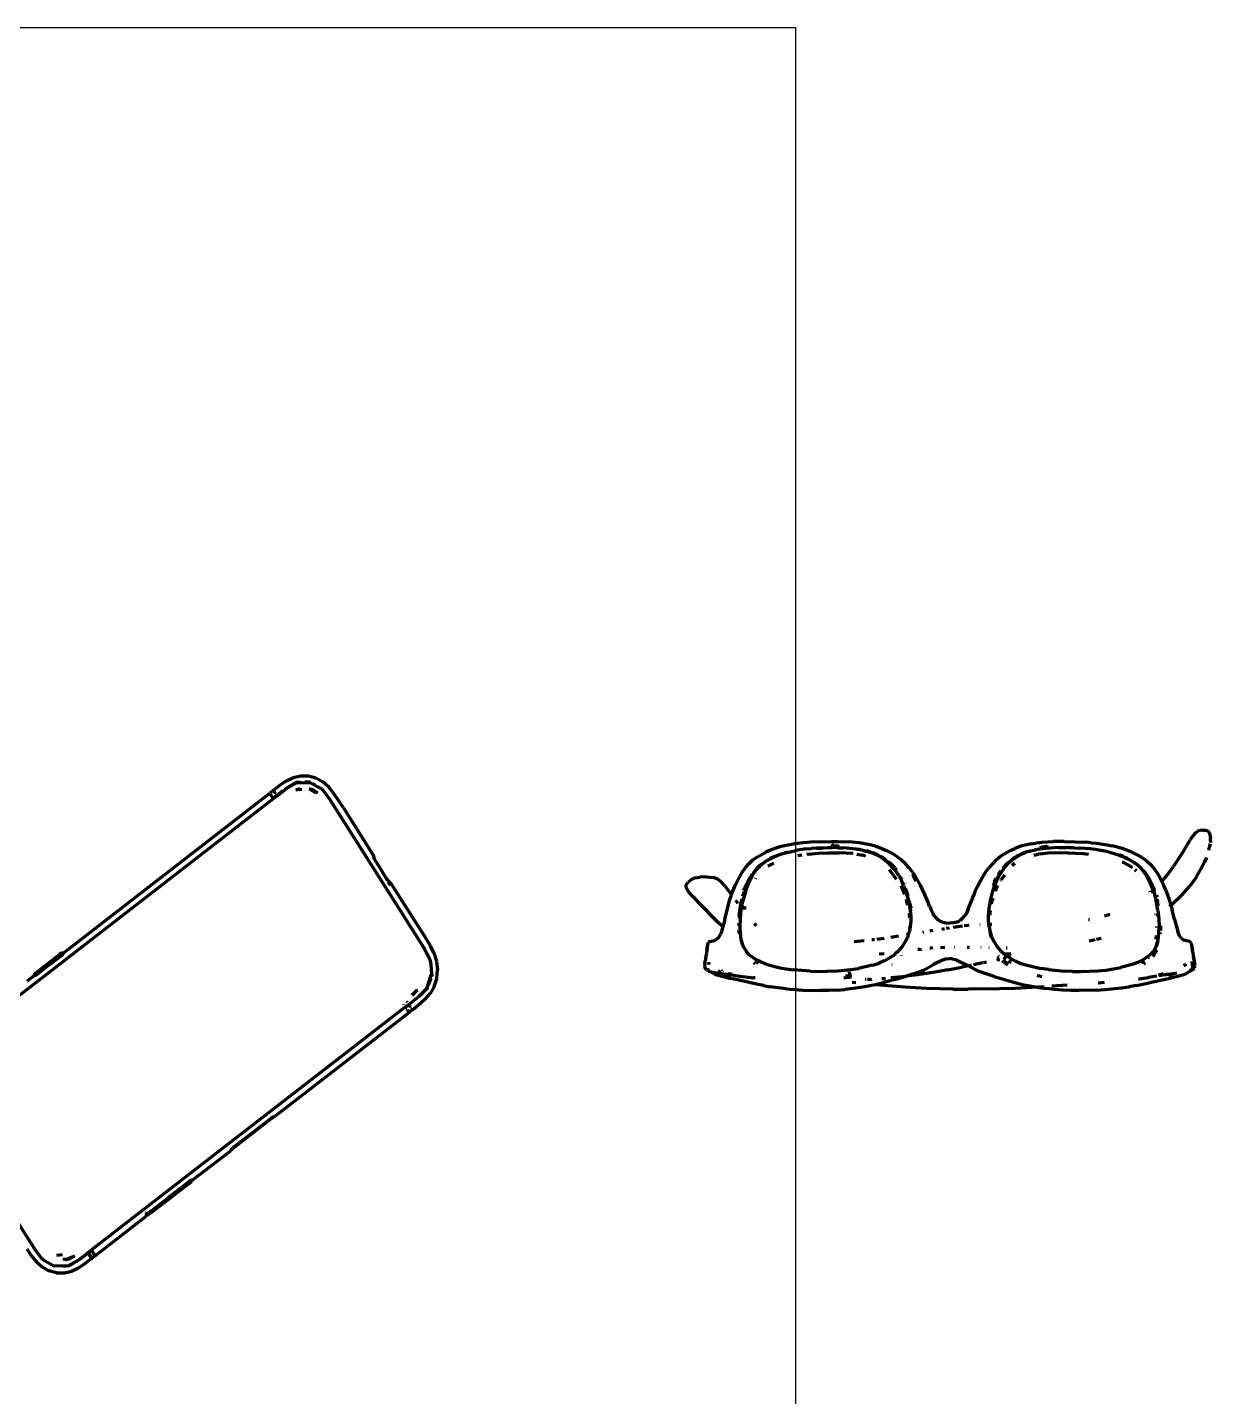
# Model space of a CAD drawing. Header units: millimetres. Extents: x 4307 to 31003, y 2809 to 20009.
# Drawn here: x 13191.9 to 13506.5, y 13356 to 13720.3 of the extents above; entities that cross this region are included whole.
import ezdxf

# ---------------------------------------------------------------- set-up
doc = ezdxf.new("R2010")
doc.units = ezdxf.units.MM
doc.layers.add('ProfileEdges', color=7, linetype='Continuous')

msp = doc.modelspace()

# ---------------------------------------------------------------- linework, layer by layer
for p, q in [((13258.11, 13515.91), (13257.72, 13516.52)), ((13401.86, 13501.53), (13403.02, 13501.65)), ((13197.48, 13471.21), (13201.18, 13474.08)), ((13201.37, 13473.71), (13201.14, 13473.4)), ((13193.75, 13468.32), (13194.72, 13469.07)), ((13193.96, 13467.98), (13193.91, 13467.98)), ((13194.04, 13468.04), (13193.96, 13467.98)), ((13194.24, 13468.12), (13194.37, 13468.17)), ((13292.83, 13458.85), (13292.45, 13459.46)), ((13293.31, 13458.09), (13293.27, 13458.15)), ((13293.77, 13459.57), (13294.05, 13459.12)), ((13235.43, 13413.31), (13235.61, 13413.44)), ((13230, 13409.1), (13234.64, 13412.69)), ((13226.3, 13406.24), (13223.79, 13404.29)), ((13223.63, 13404.43), (13223.67, 13404.48)), ((13223.68, 13404.52), (13223.86, 13404.72)), ((13199.7, 13393.75), (13200.13, 13393.8))]:
    msp.add_line(p, q)
msp.add_lwpolyline([(10872.86, 13720.27), (13396.13, 13720.27), (13396.13, 12475.61), (10872.86, 12475.61)], close=True)
at = {"layer": 'ProfileEdges', "lineweight": 211}
for p, q in [((13259.55, 13519.02), (13257.24, 13517.27)), ((13260.97, 13519.91), (13259.55, 13519.02)), ((13260.61, 13517.81), (13263.37, 13519.42)), ((13263.45, 13519.29), (13260.71, 13517.72)), ((13260.97, 13519.91), (13262.63, 13520.71)), ((13262.63, 13520.71), (13264.52, 13521.18)), ((13263.37, 13519.42), (13264.5, 13519.46)), ((13263.45, 13519.29), (13267.11, 13519.37)), ((13264.52, 13521.18), (13266.59, 13521.15)), ((13265.65, 13519.51), (13267.04, 13519.57)), ((13266.59, 13521.15), (13268.62, 13520.61)), ((13267.04, 13519.57), (13267.09, 13519.53)), ((13267.11, 13519.37), (13269.11, 13518.21)), ((13267.74, 13519.13), (13268.25, 13518.82)), ((13268.62, 13520.61), (13270.44, 13519.55)), ((13272.01, 13518.16), (13270.44, 13519.55)), ((13201.61, 13474.18), (13256.31, 13516.55)), ((13256.34, 13516.49), (13256.31, 13516.55)), ((13257.24, 13517.27), (13256.34, 13516.49)), ((13257.17, 13515.18), (13256.34, 13516.49)), ((13257.17, 13515.18), (13257.75, 13515.62)), ((13257.17, 13515.18), (13257.25, 13515.05)), ((13257.24, 13517.27), (13257.72, 13516.52)), ((13258.19, 13515.77), (13257.25, 13515.05)), ((13257.75, 13515.62), (13258.11, 13515.91)), ((13258.19, 13515.77), (13258.11, 13515.91)), ((13258.17, 13515.94), (13259.82, 13517.2)), ((13258.19, 13515.77), (13260.71, 13517.72)), ((13260.39, 13517.65), (13260.61, 13517.81)), ((13263.23, 13517.35), (13263.6, 13517.52)), ((13263.24, 13517.5), (13263.6, 13517.52)), ((13263.6, 13517.52), (13263.84, 13517.63)), ((13263.6, 13517.52), (13264.84, 13517.58)), ((13263.84, 13517.63), (13264.37, 13517.73)), ((13267.93, 13517.32), (13266.8, 13517.71)), ((13266.8, 13517.71), (13268.55, 13516.62)), ((13269.1, 13516.52), (13267.93, 13517.32)), ((13269.1, 13516.52), (13269.14, 13516.49)), ((13270.27, 13517.55), (13269.11, 13518.21)), ((13269.29, 13518.17), (13270.27, 13517.55)), ((13270.27, 13517.55), (13270.32, 13517.5)), ((13270.32, 13517.5), (13272.34, 13514.85)), ((13273.3, 13516.56), (13272.01, 13518.16)), ((13275.9, 13512.59), (13273.3, 13516.56)), ((13257.25, 13515.05), (13173.81, 13450.42)), ((13272.34, 13514.85), (13297.33, 13475.36)), ((13275.9, 13512.59), (13283.98, 13499.79)), ((13501.81, 13505.21), (13501.08, 13504.08)), ((13502.46, 13506), (13501.81, 13505.21)), ((13502.46, 13506), (13503.21, 13506.5)), ((13504.34, 13506.71), (13503.21, 13506.5)), ((13504.34, 13506.71), (13505.25, 13506.72)), ((13505.25, 13506.72), (13505.81, 13506.5)), ((13505.81, 13506.5), (13506.12, 13506.05)), ((13506.12, 13506.05), (13506.34, 13505.42)), ((13506.34, 13505.42), (13506.51, 13504.58)), ((13506.52, 13503.88), (13506.51, 13504.58)), ((13385.84, 13499.52), (13388.23, 13500.87)), ((13389.47, 13501.4), (13388.23, 13500.87)), ((13390.68, 13501.84), (13389.47, 13501.4)), ((13391.95, 13502.22), (13390.68, 13501.84)), ((13393.23, 13502.53), (13391.95, 13502.22)), ((13395.94, 13503.02), (13393.23, 13502.53)), ((13393.23, 13500.55), (13396.21, 13501.27)), ((13393.9, 13500.79), (13393.23, 13500.55)), ((13393.96, 13500.81), (13393.9, 13500.79)), ((13397.33, 13503.21), (13395.94, 13503.02)), ((13399, 13501.69), (13396.21, 13501.27)), ((13400.13, 13503.47), (13397.33, 13503.21)), ((13399, 13501.69), (13400.37, 13501.83)), ((13402.93, 13503.61), (13400.13, 13503.47)), ((13401.75, 13501.92), (13400.37, 13501.83)), ((13401.75, 13501.92), (13405.92, 13502.06)), ((13401.98, 13501.97), (13404.74, 13502.07)), ((13402.24, 13500.56), (13404.94, 13500.67)), ((13402.93, 13503.61), (13405.81, 13503.68)), ((13404.74, 13502.07), (13405.92, 13502.06)), ((13404.94, 13500.67), (13407.67, 13500.66)), ((13405.81, 13503.68), (13407.28, 13503.67)), ((13405.92, 13502.06), (13406.06, 13502.1)), ((13405.99, 13502.85), (13405.98, 13502.92)), ((13405.98, 13502.92), (13406.26, 13502.92)), ((13406.08, 13502.42), (13406, 13502.82)), ((13407.39, 13502.01), (13406.06, 13502.1)), ((13407.54, 13502.41), (13406.08, 13502.42)), ((13407.28, 13503.67), (13410.2, 13503.57)), ((13407.39, 13502.01), (13408.9, 13501.95)), ((13407.52, 13502.52), (13407.54, 13502.41)), ((13411.44, 13500.45), (13407.67, 13500.66)), ((13412.3, 13501.62), (13408.9, 13501.95)), ((13413.1, 13503.29), (13410.2, 13503.57)), ((13414.13, 13501.29), (13412.3, 13501.62)), ((13412.67, 13501.68), (13415.15, 13501.13)), ((13414.49, 13503.07), (13413.1, 13503.29)), ((13414.13, 13501.29), (13416, 13500.82)), ((13415.97, 13502.77), (13414.49, 13503.07)), ((13415.42, 13501.09), (13415.15, 13501.16)), ((13415.15, 13501.13), (13416, 13500.82)), ((13415.42, 13501.09), (13416.74, 13500.64)), ((13417.37, 13502.39), (13415.97, 13502.77)), ((13416, 13500.82), (13416.44, 13500.68)), ((13416.44, 13500.68), (13417.72, 13500.12)), ((13418.05, 13500.07), (13416.74, 13500.64)), ((13417.37, 13502.39), (13418.87, 13501.9)), ((13418.87, 13501.9), (13420.24, 13501.3)), ((13420.33, 13501.26), (13420.24, 13501.3)), ((13420.33, 13501.26), (13421.72, 13500.54)), ((13453.27, 13501.31), (13451.94, 13500.59)), ((13453.27, 13501.31), (13454.64, 13501.9)), ((13456.09, 13502.39), (13454.64, 13501.9)), ((13457.16, 13500.68), (13455.92, 13500.12)), ((13457.56, 13502.74), (13456.09, 13502.39)), ((13456.63, 13500.55), (13456.85, 13500.64)), ((13457.36, 13500.8), (13456.85, 13500.64)), ((13457.16, 13500.68), (13457.36, 13500.8)), ((13457.36, 13500.8), (13457.44, 13500.83)), ((13457.42, 13500.88), (13458.4, 13501.13)), ((13457.42, 13500.88), (13457.44, 13500.83)), ((13458.4, 13501.13), (13457.44, 13500.83)), ((13458.9, 13503.07), (13457.56, 13502.74)), ((13458.4, 13501.13), (13459.9, 13501.47)), ((13458.9, 13503.07), (13460.27, 13503.29)), ((13459.9, 13501.47), (13460.84, 13501.68)), ((13461.05, 13501.66), (13459.9, 13501.47)), ((13460.27, 13503.29), (13461.71, 13503.46)), ((13462.81, 13501.85), (13461.05, 13501.66)), ((13461.5, 13502.2), (13461.53, 13502.46)), ((13462.93, 13502.32), (13461.5, 13502.2)), ((13461.71, 13503.46), (13464.61, 13503.64)), ((13465.92, 13502.06), (13462.81, 13501.85)), ((13462.97, 13502.63), (13462.93, 13502.32)), ((13468.62, 13500.67), (13463.19, 13500.55)), ((13467.56, 13503.68), (13464.61, 13503.64)), ((13465.97, 13502.05), (13465.92, 13502.06)), ((13465.97, 13502.05), (13468.27, 13502.05)), ((13467.56, 13503.68), (13470.48, 13503.62)), ((13468.75, 13502.07), (13468.27, 13502.05)), ((13468.62, 13500.67), (13472.7, 13500.46)), ((13468.75, 13502.07), (13468.85, 13502.06)), ((13468.85, 13502.06), (13468.93, 13502.05)), ((13468.93, 13502.05), (13471.66, 13501.94)), ((13468.93, 13502.05), (13470.23, 13502.05)), ((13470.48, 13503.62), (13473.33, 13503.47)), ((13474.45, 13501.7), (13471.66, 13501.94)), ((13474.74, 13503.32), (13473.33, 13503.47)), ((13475.86, 13501.52), (13474.45, 13501.7)), ((13474.74, 13503.32), (13476.19, 13503.21)), ((13478.8, 13500.97), (13475.86, 13501.52)), ((13476.19, 13503.21), (13479.02, 13502.8)), ((13482.04, 13500.05), (13478.8, 13500.97)), ((13479.02, 13502.8), (13480.38, 13502.49)), ((13483.05, 13501.84), (13480.38, 13502.49)), ((13485.6, 13500.87), (13483.05, 13501.84)), ((13485.6, 13500.87), (13486.83, 13500.25)), ((13498.02, 13499.03), (13499.21, 13500.96)), ((13499.21, 13500.96), (13501.08, 13504.08)), ((13506.09, 13501.61), (13506.06, 13501.39)), ((13506.09, 13501.61), (13506.17, 13501.86)), ((13506.39, 13503.07), (13506.15, 13501.99)), ((13506.15, 13501.99), (13506.17, 13501.86)), ((13506.32, 13502.52), (13506.39, 13503.07)), ((13506.52, 13503.88), (13506.45, 13503.4)), ((13283.56, 13498.88), (13283.55, 13498.86)), ((13283.79, 13499.64), (13283.88, 13499.71)), ((13283.91, 13499.44), (13283.94, 13499.61)), ((13283.97, 13499.75), (13283.98, 13499.79)), ((13284.05, 13499.44), (13283.97, 13499.75)), ((13284.16, 13499), (13284.05, 13499.44)), ((13284.16, 13499), (13284.2, 13498.94)), ((13284.2, 13498.94), (13284.54, 13498.23)), ((13284.54, 13498.23), (13284.58, 13498.22)), ((13284.58, 13498.22), (13287.4, 13493.75)), ((13382.81, 13496.72), (13383.7, 13497.76)), ((13383.7, 13497.76), (13384.72, 13498.69)), ((13384.72, 13498.69), (13385.84, 13499.52)), ((13385.89, 13496.52), (13386.47, 13497.1)), ((13386.47, 13497.1), (13385.89, 13496.55)), ((13386.7, 13497.19), (13385.92, 13496.39)), ((13386.47, 13497.1), (13387.36, 13497.84)), ((13386.99, 13497.59), (13386.47, 13497.1)), ((13388.45, 13498.53), (13386.7, 13497.19)), ((13386.99, 13497.59), (13387.36, 13497.84)), ((13387.36, 13497.84), (13388.42, 13498.56)), ((13387.36, 13497.84), (13388.45, 13498.53)), ((13388.45, 13498.53), (13388.42, 13498.56)), ((13388.45, 13498.53), (13388.78, 13498.74)), ((13390.01, 13499.35), (13388.78, 13498.74)), ((13388.78, 13498.74), (13389.36, 13499.11)), ((13388.8, 13497.08), (13388.92, 13497.17)), ((13390.4, 13497.95), (13388.92, 13497.17)), ((13390.42, 13499.62), (13389.36, 13499.11)), ((13391.62, 13500.02), (13390.01, 13499.35)), ((13390.42, 13499.62), (13390.01, 13499.35)), ((13390.55, 13499.65), (13390.42, 13499.62)), ((13390.55, 13499.65), (13391.63, 13500.09)), ((13392.68, 13500.41), (13391.62, 13500.02)), ((13393.23, 13500.55), (13392.68, 13500.41)), ((13397.78, 13500.03), (13396.74, 13499.86)), ((13399.57, 13500.32), (13399.12, 13500.25)), ((13399.57, 13500.32), (13402.24, 13500.56)), ((13412.46, 13500.31), (13414.09, 13500.05)), ((13414.09, 13500.05), (13414.71, 13499.89)), ((13417.81, 13500.09), (13417.72, 13500.12)), ((13418.09, 13499.91), (13417.81, 13500.09)), ((13418.05, 13500.07), (13419.32, 13499.38)), ((13419.47, 13499.03), (13418.09, 13499.91)), ((13418.96, 13499.43), (13418.09, 13499.91)), ((13418.96, 13499.43), (13420.13, 13498.63)), ((13420.12, 13498.84), (13419.32, 13499.38)), ((13421.01, 13497.74), (13419.47, 13499.03)), ((13421.2, 13497.71), (13420.13, 13498.63)), ((13421.68, 13497.58), (13420.99, 13498.17)), ((13422.44, 13496.25), (13421.01, 13497.74)), ((13422.16, 13496.68), (13421.2, 13497.71)), ((13422.66, 13496.54), (13421.68, 13497.58)), ((13423.05, 13499.69), (13421.72, 13500.54)), ((13424.25, 13498.78), (13423.05, 13499.69)), ((13425.39, 13497.72), (13424.25, 13498.78)), ((13426.46, 13496.58), (13425.39, 13497.72)), ((13448.39, 13497.68), (13447.42, 13496.58)), ((13449.51, 13498.78), (13448.39, 13497.68)), ((13449.51, 13498.78), (13450.69, 13499.74)), ((13450.69, 13499.74), (13451.94, 13500.59)), ((13452.12, 13497.58), (13451.25, 13496.61)), ((13452.58, 13497.8), (13451.4, 13496.43)), ((13451.71, 13496.68), (13452.61, 13497.71)), ((13452.12, 13497.58), (13452.68, 13498.08)), ((13454.05, 13499.1), (13452.58, 13497.8)), ((13453.62, 13498.63), (13452.61, 13497.71)), ((13454.73, 13499.43), (13453.62, 13498.63)), ((13454.05, 13499.1), (13453.63, 13498.86)), ((13453.71, 13497.3), (13454.49, 13497.89)), ((13454.34, 13497.84), (13453.71, 13497.3)), ((13455.34, 13499.94), (13454.05, 13499.1)), ((13454.36, 13499.38), (13454.05, 13499.1)), ((13455.34, 13499.94), (13454.36, 13499.38)), ((13454.73, 13499.43), (13455.92, 13500.12)), ((13455.67, 13500.15), (13455.34, 13499.94)), ((13456.63, 13500.55), (13455.67, 13500.15)), ((13455.7, 13500.13), (13456.63, 13500.55)), ((13458.18, 13499.7), (13458.15, 13499.69)), ((13459.54, 13500.06), (13460.69, 13500.28)), ((13461.01, 13500.31), (13460.69, 13500.28)), ((13463.19, 13500.55), (13461.15, 13500.33)), ((13472.7, 13500.46), (13474.07, 13500.3)), ((13483.74, 13499.4), (13482.04, 13500.05)), ((13483.3, 13499.65), (13482.18, 13500.09)), ((13482.96, 13498.22), (13485.02, 13497.17)), ((13483.74, 13499.4), (13483.3, 13499.65)), ((13483.74, 13499.4), (13484.87, 13498.85)), ((13484.37, 13499.15), (13483.74, 13499.4)), ((13484.5, 13499.12), (13484.37, 13499.15)), ((13484.5, 13499.12), (13484.87, 13498.85)), ((13484.87, 13498.85), (13486.21, 13498.1)), ((13485.02, 13497.17), (13485.62, 13496.74)), ((13486.21, 13498.1), (13486.39, 13497.92)), ((13487.3, 13497.19), (13486.39, 13497.92)), ((13486.39, 13497.92), (13486.59, 13497.84)), ((13486.76, 13497.7), (13486.59, 13497.84)), ((13486.85, 13497.64), (13486.76, 13497.7)), ((13488.1, 13499.52), (13486.83, 13500.25)), ((13487.3, 13497.19), (13486.85, 13497.64)), ((13487.3, 13497.19), (13488.12, 13496.39)), ((13487.3, 13497.19), (13488.13, 13496.49)), ((13488.1, 13499.52), (13489.26, 13498.69)), ((13489.26, 13498.69), (13490.33, 13497.76)), ((13490.33, 13497.76), (13491.26, 13496.72)), ((13498.02, 13499.03), (13496.6, 13496.9)), ((13504.93, 13498.22), (13503.96, 13496.29)), ((13505.42, 13499.42), (13504.93, 13498.22)), ((13287.4, 13493.75), (13287.63, 13493.44)), ((13287.63, 13493.44), (13287.89, 13493.11)), ((13368.44, 13493.58), (13367.57, 13492.89)), ((13369.36, 13494.04), (13368.44, 13493.58)), ((13369.36, 13494.04), (13370.66, 13494.21)), ((13372.35, 13494.27), (13370.66, 13494.21)), ((13372.35, 13494.27), (13374.3, 13494.12)), ((13375.48, 13493.66), (13374.3, 13494.12)), ((13376.38, 13492.91), (13375.48, 13493.66)), ((13380.68, 13493.22), (13382.01, 13495.61)), ((13382.01, 13495.61), (13382.81, 13496.72)), ((13383.89, 13493.84), (13382.6, 13491.22)), ((13383.63, 13492.52), (13384.64, 13494.58)), ((13383.74, 13493.32), (13384.29, 13494.34)), ((13384.29, 13494.34), (13383.89, 13493.84)), ((13384.29, 13494.34), (13384.73, 13495.06)), ((13384.64, 13494.58), (13385.23, 13495.52)), ((13384.73, 13495.06), (13384.76, 13495.08)), ((13385.65, 13496.29), (13384.86, 13495.24)), ((13385.92, 13496.39), (13385.23, 13495.52)), ((13385.58, 13493.94), (13385.46, 13493.74)), ((13421.58, 13495.49), (13421.11, 13496.1)), ((13422.1, 13494.76), (13421.58, 13495.49)), ((13422.16, 13494.68), (13422.13, 13494.72)), ((13422.16, 13496.68), (13422.44, 13496.25)), ((13423, 13493.54), (13422.16, 13494.68)), ((13423.38, 13494.96), (13422.44, 13496.25)), ((13422.44, 13496.25), (13423.01, 13495.55)), ((13422.66, 13496.54), (13422.98, 13496.12)), ((13423.01, 13495.55), (13423.38, 13494.96)), ((13423.59, 13494.69), (13423.38, 13494.96)), ((13423.59, 13494.69), (13423.76, 13494.35)), ((13423.76, 13494.35), (13424.41, 13493.1)), ((13423.76, 13494.35), (13424.34, 13493.42)), ((13424.46, 13493.88), (13424.43, 13493.93)), ((13424.54, 13493.73), (13424.49, 13493.83)), ((13427.28, 13495.51), (13426.46, 13496.58)), ((13427.28, 13495.51), (13428.05, 13494.38)), ((13427.39, 13494.5), (13427.39, 13494.75)), ((13427.39, 13494.75), (13428.11, 13493.7)), ((13428.15, 13493.13), (13427.39, 13494.5)), ((13429.33, 13492.09), (13428.05, 13494.38)), ((13445.93, 13494.38), (13444.73, 13492.09)), ((13446.65, 13495.51), (13445.93, 13494.38)), ((13446.65, 13495.51), (13447.42, 13496.58)), ((13449.06, 13492.92), (13449.53, 13493.9)), ((13450.2, 13494.35), (13449.6, 13493.1)), ((13450.22, 13494.75), (13449.61, 13493.65)), ((13450.12, 13494.96), (13450.38, 13495.4)), ((13450.2, 13494.35), (13450.9, 13495.55)), ((13450.41, 13495.03), (13450.22, 13494.75)), ((13450.7, 13495.85), (13450.38, 13495.4)), ((13450.75, 13493.37), (13450.8, 13493.37)), ((13451.7, 13494.68), (13450.8, 13493.46)), ((13450.8, 13493.37), (13450.8, 13493.46)), ((13450.9, 13495.55), (13451.71, 13496.68)), ((13451.7, 13494.68), (13451.79, 13494.8)), ((13486.45, 13496.14), (13486.49, 13496.15)), ((13486.81, 13495.81), (13486.45, 13496.14)), ((13486.85, 13495.85), (13486.49, 13496.15)), ((13488.12, 13496.39), (13489.46, 13494.58)), ((13488.37, 13496.19), (13488.53, 13496.07)), ((13488.53, 13496.07), (13488.93, 13495.53)), ((13488.93, 13495.53), (13489.19, 13495.23)), ((13489.16, 13495.22), (13489.47, 13494.81)), ((13489.47, 13494.81), (13489.19, 13495.23)), ((13489.46, 13494.58), (13490.51, 13492.52)), ((13489.47, 13494.81), (13489.81, 13494.34)), ((13489.81, 13494.34), (13490.03, 13493.92)), ((13490.08, 13493.89), (13490.03, 13493.92)), ((13490.08, 13493.89), (13490.82, 13492.54)), ((13491.26, 13496.72), (13492.09, 13495.61)), ((13492.09, 13495.61), (13492.83, 13494.43)), ((13493.54, 13493.05), (13492.83, 13494.43)), ((13493.54, 13493.05), (13494.94, 13494.68)), ((13494.94, 13494.68), (13496.6, 13496.9)), ((13502.64, 13494.09), (13500.93, 13491.72)), ((13502.64, 13494.09), (13503.96, 13496.29)), ((13288.1, 13492.66), (13287.62, 13492.48)), ((13288.27, 13492.78), (13287.89, 13493.11)), ((13287.92, 13492.11), (13288.5, 13492.59)), ((13288.1, 13492.66), (13288.5, 13492.59)), ((13288.5, 13492.59), (13288.27, 13492.78)), ((13288.54, 13492.59), (13288.5, 13492.59)), ((13298, 13477.66), (13288.54, 13492.59)), ((13367.03, 13492.12), (13367.57, 13492.89)), ((13367.09, 13491.41), (13367.03, 13492.12)), ((13367.36, 13490.94), (13367.09, 13491.41)), ((13367.9, 13490.13), (13367.36, 13490.94)), ((13368.82, 13489.05), (13367.9, 13490.13)), ((13377.36, 13491.84), (13376.38, 13492.91)), ((13377.36, 13491.84), (13378.43, 13490.49)), ((13378.43, 13490.49), (13379.14, 13489.54)), ((13379.14, 13489.54), (13380.1, 13492)), ((13380.1, 13492), (13380.68, 13493.22)), ((13382.15, 13489.16), (13382.54, 13490.34)), ((13382.8, 13490.29), (13382.15, 13487.91)), ((13382.41, 13490.66), (13382.6, 13491.22)), ((13382.8, 13491.15), (13383.74, 13493.32)), ((13382.8, 13490.29), (13383.63, 13492.52)), ((13424.13, 13491.86), (13424.49, 13491.19)), ((13424.97, 13491.8), (13424.41, 13493.1)), ((13424.49, 13491.19), (13424.89, 13490.26)), ((13424.85, 13490.72), (13424.49, 13491.19)), ((13424.81, 13490.55), (13424.89, 13490.26)), ((13425.1, 13489.71), (13424.89, 13490.26)), ((13424.89, 13490.26), (13425.12, 13489.69)), ((13424.97, 13491.8), (13425.86, 13489.12)), ((13425.08, 13492.64), (13425.1, 13492.59)), ((13425.71, 13490.3), (13425.41, 13491.1)), ((13426.07, 13489.12), (13425.71, 13490.3)), ((13428.15, 13493.24), (13428.15, 13493.13)), ((13430.41, 13489.79), (13429.33, 13492.09)), ((13431.34, 13487.69), (13430.41, 13489.79)), ((13443.28, 13488.73), (13443.71, 13489.79)), ((13443.71, 13489.79), (13444.13, 13490.9)), ((13444.73, 13492.09), (13444.13, 13490.9)), ((13448.33, 13489.42), (13448.64, 13490.47)), ((13448.64, 13490.47), (13449.09, 13491.8)), ((13448.78, 13491.86), (13449.22, 13492.87)), ((13449.06, 13492.92), (13448.95, 13492.65)), ((13449.09, 13491.8), (13449.6, 13493.1)), ((13449.17, 13490.72), (13449.89, 13491.94)), ((13449.17, 13490.72), (13449.86, 13491.93)), ((13449.26, 13490.55), (13449.24, 13490.5)), ((13449.31, 13490.51), (13449.69, 13491.46)), ((13449.93, 13491.94), (13449.69, 13491.46)), ((13490.33, 13490.3), (13490.26, 13490.47)), ((13491.23, 13490.69), (13490.51, 13492.52)), ((13490.67, 13490.2), (13490.94, 13490.41)), ((13490.81, 13492.43), (13490.9, 13492.24)), ((13491.51, 13490.97), (13490.82, 13492.54)), ((13490.9, 13492.24), (13491.44, 13490.9)), ((13490.94, 13490.41), (13491.23, 13490.69)), ((13491.23, 13490.69), (13491.44, 13490.9)), ((13491.39, 13490.29), (13491.23, 13490.69)), ((13491.39, 13490.29), (13492.06, 13487.91)), ((13491.44, 13490.9), (13491.51, 13490.97)), ((13491.44, 13490.9), (13491.65, 13490.36)), ((13491.51, 13490.97), (13491.64, 13491.09)), ((13491.58, 13490.8), (13491.51, 13490.97)), ((13494.08, 13492), (13493.54, 13493.05)), ((13494.62, 13490.76), (13494.08, 13492)), ((13494.62, 13490.76), (13495.54, 13488.2)), ((13498.8, 13489.3), (13500.93, 13491.72)), ((13368.82, 13489.05), (13370.07, 13487.71)), ((13370.07, 13487.71), (13375.61, 13482.13)), ((13377.97, 13485.52), (13378.69, 13488.2)), ((13378.69, 13488.2), (13379.11, 13489.49)), ((13379.11, 13489.49), (13379.14, 13489.54)), ((13380.89, 13487.2), (13380.29, 13488.01)), ((13381.14, 13483.87), (13381.48, 13486.34)), ((13381.4, 13487.36), (13381.38, 13487.25)), ((13381.5, 13486.39), (13381.45, 13486.46)), ((13381.48, 13486.34), (13381.5, 13486.39)), ((13381.55, 13486.32), (13381.48, 13486.34)), ((13381.5, 13486.39), (13381.96, 13488.46)), ((13381.71, 13485.44), (13382.15, 13487.91)), ((13382.55, 13485.67), (13382.74, 13486.51)), ((13425.55, 13488.36), (13425.68, 13487.97)), ((13426, 13486.72), (13425.68, 13487.97)), ((13425.86, 13489.12), (13426.15, 13488.05)), ((13426.15, 13488.05), (13426.65, 13485.28)), ((13426.58, 13487.07), (13426.42, 13487.73)), ((13426.58, 13487.07), (13426.81, 13486.04)), ((13426.85, 13485.81), (13426.81, 13486.04)), ((13431.81, 13486.41), (13431.34, 13487.69)), ((13431.81, 13486.41), (13431.88, 13486.25)), ((13431.88, 13486.25), (13432.1, 13485.65)), ((13442.04, 13485.67), (13443.18, 13488.49)), ((13443.18, 13488.49), (13443.28, 13488.73)), ((13447.44, 13483.86), (13447.73, 13486.68)), ((13447.93, 13487.76), (13447.73, 13486.68)), ((13447.93, 13487.76), (13448.16, 13488.64)), ((13448.16, 13488.64), (13448.33, 13489.42)), ((13448.24, 13487.09), (13448.44, 13487.97)), ((13448.64, 13488.59), (13448.44, 13487.97)), ((13491.4, 13486.84), (13491.42, 13486.78)), ((13492.52, 13485.44), (13492.06, 13487.91)), ((13492.14, 13489.37), (13492.28, 13488.96)), ((13492.27, 13488.25), (13492.43, 13487.66)), ((13492.7, 13486.52), (13492.43, 13487.66)), ((13495.54, 13488.2), (13495.95, 13486.7)), ((13495.95, 13486.7), (13495.54, 13486.39)), ((13496.26, 13486.93), (13495.95, 13486.7)), ((13495.95, 13486.7), (13496.28, 13485.52)), ((13498.8, 13489.3), (13496.26, 13486.93)), ((13377.31, 13482.88), (13376.82, 13480.95)), ((13377.31, 13482.88), (13377.97, 13485.52)), ((13381.14, 13483.87), (13381.12, 13483.27)), ((13381.4, 13481.04), (13381.47, 13483.08)), ((13381.47, 13483.08), (13381.71, 13485.44)), ((13382.15, 13485.52), (13381.91, 13485.84)), ((13382.55, 13485.67), (13382.53, 13485.57)), ((13426.36, 13484.7), (13426.48, 13483.99)), ((13426.54, 13483.24), (13426.48, 13483.99)), ((13426.76, 13482.42), (13426.62, 13480.97)), ((13426.65, 13485.28), (13426.76, 13483.86)), ((13426.76, 13483.86), (13426.76, 13482.42)), ((13426.92, 13485.33), (13426.9, 13485.47)), ((13432.53, 13484.75), (13432.1, 13485.65)), ((13432.53, 13484.75), (13432.69, 13484.44)), ((13432.85, 13484.24), (13432.69, 13484.44)), ((13433.32, 13483.51), (13432.85, 13484.24)), ((13433.74, 13483.15), (13432.85, 13484.24)), ((13433.74, 13483.15), (13434.46, 13482.6)), ((13434.46, 13482.6), (13435.29, 13482.2)), ((13438.97, 13482.2), (13439.81, 13482.59)), ((13440.48, 13483.15), (13439.81, 13482.59)), ((13441.51, 13484.44), (13440.48, 13483.15)), ((13442.04, 13485.67), (13441.51, 13484.44)), ((13447.46, 13482.42), (13447.44, 13483.86)), ((13447.54, 13481.64), (13447.46, 13482.42)), ((13447.92, 13485.32), (13447.72, 13484.07)), ((13474.08, 13482.92), (13474.34, 13482.95)), ((13479.72, 13484.23), (13478.28, 13483.79)), ((13491.84, 13484.43), (13491.86, 13484.27)), ((13492.59, 13484.29), (13492.06, 13483.96)), ((13492.52, 13485.44), (13492.78, 13483.08)), ((13492.78, 13483.08), (13492.86, 13481.04)), ((13496.91, 13482.94), (13496.28, 13485.52)), ((13496.91, 13482.94), (13497.82, 13479.77)), ((13376.82, 13480.95), (13375.61, 13482.13)), ((13375.68, 13478.01), (13376.25, 13479.11)), ((13376.76, 13480.72), (13376.25, 13479.11)), ((13376.82, 13480.95), (13376.76, 13480.72)), ((13376.95, 13480.83), (13376.86, 13480.91)), ((13381.06, 13481.51), (13381.05, 13481.25)), ((13381.08, 13481.91), (13381.06, 13481.51)), ((13381.09, 13479.57), (13381.07, 13479.99)), ((13381.09, 13479.57), (13381.11, 13479.32)), ((13381.49, 13479.23), (13381.4, 13481.04)), ((13381.72, 13477.53), (13381.49, 13479.23)), ((13385.14, 13481.85), (13385.71, 13481.2)), ((13426.14, 13478.85), (13425.64, 13478.76)), ((13425.97, 13478.32), (13426.14, 13478.85)), ((13426.14, 13478.85), (13426.34, 13479.54)), ((13426.34, 13479.54), (13426.42, 13479.71)), ((13426.46, 13479.8), (13426.42, 13479.71)), ((13426.51, 13480.44), (13426.46, 13479.8)), ((13426.51, 13480.44), (13426.59, 13481.21)), ((13426.62, 13480.97), (13426.51, 13480.44)), ((13426.59, 13481.21), (13426.59, 13481.35)), ((13430.15, 13479.54), (13429.92, 13479.5)), ((13432.64, 13479.98), (13431.88, 13479.85)), ((13435.09, 13480.39), (13435.79, 13480.51)), ((13435.29, 13482.2), (13436.18, 13482.03)), ((13436.18, 13482.03), (13437.11, 13481.97)), ((13436.33, 13480.6), (13437.12, 13480.73)), ((13438.04, 13482.03), (13437.11, 13481.97)), ((13438.97, 13482.2), (13438.04, 13482.03)), ((13438.07, 13480.88), (13440.54, 13481.23)), ((13440.99, 13481.29), (13442.13, 13481.45)), ((13442.32, 13481.46), (13442.13, 13481.45)), ((13445.13, 13481.62), (13445.25, 13481.62)), ((13447.48, 13481.64), (13447.54, 13481.64)), ((13447.54, 13481.64), (13447.63, 13481.65)), ((13447.61, 13480.97), (13447.54, 13481.64)), ((13447.61, 13480.97), (13447.71, 13480.5)), ((13447.63, 13481.82), (13447.63, 13481.65)), ((13447.63, 13481.65), (13447.63, 13481.21)), ((13447.63, 13481.65), (13448.33, 13481.65)), ((13447.63, 13481.21), (13447.71, 13480.5)), ((13447.71, 13480.5), (13447.72, 13480.36)), ((13447.72, 13480.36), (13447.9, 13479.54)), ((13447.84, 13479.48), (13448.06, 13478.39)), ((13447.9, 13479.54), (13448.28, 13478.32)), ((13492.15, 13481.1), (13492.15, 13480.81)), ((13492.54, 13477.53), (13492.77, 13479.23)), ((13492.77, 13479.23), (13492.86, 13481.04)), ((13493.16, 13479.44), (13493.14, 13479.09)), ((13493.22, 13480.73), (13493.19, 13480)), ((13493.2, 13481.24), (13493.22, 13480.73)), ((13498.26, 13478.56), (13497.82, 13479.77)), ((13298.9, 13472.35), (13297.33, 13475.36)), ((13299.13, 13475.76), (13298, 13477.66)), ((13300.05, 13473.87), (13299.13, 13475.76)), ((13372.53, 13474.81), (13372.64, 13475.44)), ((13372.63, 13474.99), (13372.73, 13475.69)), ((13372.67, 13475.65), (13372.63, 13475.5)), ((13372.63, 13475.5), (13372.64, 13475.44)), ((13372.64, 13475.44), (13372.63, 13474.99)), ((13372.69, 13475.82), (13372.67, 13475.65)), ((13372.71, 13475.92), (13372.69, 13475.82)), ((13372.7, 13475.98), (13372.74, 13476.13)), ((13372.7, 13475.98), (13372.71, 13475.92)), ((13372.73, 13475.69), (13372.8, 13476.18)), ((13372.95, 13476.87), (13372.74, 13476.13)), ((13372.8, 13476.18), (13372.74, 13476.13)), ((13373.4, 13477.09), (13372.95, 13476.87)), ((13373.4, 13477.09), (13374.59, 13477.35)), ((13375.13, 13477.57), (13374.59, 13477.35)), ((13375.68, 13478.01), (13375.13, 13477.57)), ((13382.25, 13475.78), (13381.72, 13477.53)), ((13382.25, 13475.78), (13381.82, 13477.03)), ((13382.26, 13475.7), (13382.25, 13475.78)), ((13382.3, 13475.62), (13382.26, 13475.7)), ((13382.3, 13475.62), (13382.97, 13474.44)), ((13382.38, 13475.34), (13382.3, 13475.62)), ((13414.43, 13477.27), (13411.77, 13477)), ((13417.13, 13477.55), (13416.4, 13477.48)), ((13419.73, 13477.89), (13417.77, 13477.63)), ((13423.55, 13478.44), (13421.45, 13478.12)), ((13424.52, 13475.74), (13423.55, 13474.59)), ((13425.33, 13476.99), (13424.52, 13475.74)), ((13425.33, 13476.99), (13425.89, 13478.14)), ((13425.9, 13478.18), (13425.89, 13478.14)), ((13425.97, 13478.32), (13425.9, 13478.18)), ((13426.12, 13478.2), (13426.13, 13478.24)), ((13431.88, 13475.3), (13432.03, 13475.32)), ((13432.62, 13475.34), (13432.03, 13475.32)), ((13435.87, 13475.46), (13434.72, 13475.42)), ((13438.41, 13475.49), (13438.34, 13475.49)), ((13442.41, 13475.49), (13441.74, 13475.49)), ((13445.5, 13475.44), (13445.41, 13475.45)), ((13447.64, 13475.41), (13447.51, 13475.41)), ((13448.12, 13478.23), (13448.06, 13478.39)), ((13448.33, 13478.22), (13448.28, 13478.32)), ((13448.33, 13478.22), (13448.36, 13478.14)), ((13448.36, 13478.14), (13448.92, 13476.99)), ((13448.92, 13476.99), (13449.74, 13475.74)), ((13450.71, 13474.59), (13449.74, 13475.74)), ((13452.41, 13475.32), (13452.13, 13475.32)), ((13474.19, 13477.25), (13475.78, 13477.61)), ((13476.14, 13477.69), (13477.41, 13477.98)), ((13491.89, 13475.34), (13491.3, 13474.44)), ((13491.93, 13475.48), (13491.89, 13475.34)), ((13491.93, 13475.48), (13491.97, 13475.62)), ((13492.01, 13475.7), (13491.97, 13475.62)), ((13492.02, 13475.77), (13492.01, 13475.7)), ((13492.02, 13475.77), (13492.54, 13477.53)), ((13492.45, 13477.03), (13492.02, 13475.77)), ((13492.03, 13477.67), (13492.13, 13478.69)), ((13498.59, 13478.01), (13498.26, 13478.56)), ((13498.59, 13478.01), (13499.38, 13477.4)), ((13500.87, 13477.09), (13499.38, 13477.4)), ((13501.17, 13476.88), (13500.87, 13477.09)), ((13501.48, 13476.55), (13501.17, 13476.88)), ((13501.47, 13476.18), (13501.54, 13475.69)), ((13501.53, 13476.13), (13501.47, 13476.18)), ((13501.53, 13476.13), (13501.48, 13476.55)), ((13501.57, 13475.98), (13501.53, 13476.13)), ((13501.54, 13475.69), (13501.64, 13474.99)), ((13501.56, 13475.92), (13501.57, 13475.98)), ((13501.57, 13475.85), (13501.56, 13475.92)), ((13501.6, 13475.65), (13501.57, 13475.85)), ((13501.64, 13475.55), (13501.6, 13475.65)), ((13501.64, 13475.5), (13501.63, 13475.44)), ((13501.63, 13475.44), (13501.74, 13474.87)), ((13501.64, 13474.99), (13501.63, 13475.44)), ((13501.64, 13475.55), (13501.64, 13475.5)), ((13194.48, 13469.03), (13200.42, 13473.65)), ((13200.73, 13473.18), (13198.42, 13471.39)), ((13200.97, 13474.04), (13200.42, 13473.65)), ((13200.82, 13473.24), (13200.73, 13473.18)), ((13200.82, 13473.24), (13201.35, 13473.82)), ((13200.97, 13474.04), (13201.18, 13474.08)), ((13201.35, 13473.82), (13201.18, 13474.08)), ((13201.35, 13473.82), (13201.47, 13473.95)), ((13201.42, 13473.8), (13201.35, 13473.82)), ((13201.37, 13473.71), (13201.39, 13473.75)), ((13201.42, 13473.8), (13201.39, 13473.75)), ((13201.39, 13473.75), (13201.51, 13473.65)), ((13201.47, 13473.64), (13201.39, 13473.75)), ((13201.47, 13473.95), (13201.42, 13473.8)), ((13201.47, 13473.95), (13201.61, 13474.18)), ((13201.47, 13473.64), (13201.48, 13473.62)), ((13298.9, 13472.35), (13298.92, 13472.3)), ((13298.9, 13472.35), (13298.9, 13472.32)), ((13298.9, 13472.32), (13298.92, 13472.3)), ((13298.92, 13472.3), (13299.12, 13470.97)), ((13300.05, 13473.87), (13300.7, 13471.76)), ((13300.7, 13471.76), (13300.97, 13469.5)), ((13372.03, 13471.28), (13372.1, 13471.7)), ((13372.09, 13471.77), (13372.16, 13472.1)), ((13372.09, 13471.73), (13372.09, 13471.77)), ((13372.1, 13471.7), (13372.09, 13471.73)), ((13372.2, 13472.33), (13372.16, 13472.1)), ((13372.31, 13473.12), (13372.19, 13472.38)), ((13372.19, 13472.38), (13372.2, 13472.33)), ((13372.43, 13473.96), (13372.3, 13473.17)), ((13372.3, 13473.17), (13372.31, 13473.12)), ((13372.54, 13474.76), (13372.43, 13473.96)), ((13372.53, 13474.81), (13372.54, 13474.76)), ((13373.1, 13471.59), (13372.97, 13470.85)), ((13383.26, 13474.12), (13382.97, 13474.44)), ((13383.03, 13474.54), (13383, 13474.62)), ((13383.26, 13474.12), (13383.03, 13474.54)), ((13383.36, 13473.94), (13383.26, 13474.12)), ((13383.56, 13473.79), (13383.26, 13474.12)), ((13383.36, 13473.94), (13383.56, 13473.79)), ((13383.56, 13473.79), (13384.44, 13473.05)), ((13385.71, 13472.17), (13384.44, 13473.05)), ((13385.38, 13471.85), (13386.19, 13471.3)), ((13386.97, 13471.54), (13385.71, 13472.17)), ((13388.32, 13471.05), (13386.97, 13471.54)), ((13419.74, 13471.93), (13418.24, 13471.24)), ((13419.71, 13473.82), (13418.34, 13473.67)), ((13419.74, 13471.93), (13421.15, 13472.68)), ((13421.15, 13472.68), (13422.42, 13473.56)), ((13422.42, 13473.56), (13423.11, 13474.19)), ((13423.11, 13474.19), (13422.89, 13474.17)), ((13423.17, 13474.2), (13423.11, 13474.19)), ((13423.17, 13474.2), (13423.55, 13474.59)), ((13424.26, 13473.41), (13424.24, 13473.38)), ((13429.16, 13474.98), (13428.64, 13474.91)), ((13429.16, 13474.98), (13429.67, 13475.04)), ((13435.24, 13472.13), (13432.81, 13470.98)), ((13436.25, 13472.42), (13435.24, 13472.13)), ((13436.25, 13472.42), (13437.13, 13472.58)), ((13439.03, 13472.13), (13437.13, 13472.58)), ((13439.03, 13472.13), (13441.46, 13470.98)), ((13446.89, 13471.59), (13446.14, 13471.43)), ((13449.7, 13472.16), (13450.43, 13472.31)), ((13450.3, 13472.65), (13449.78, 13472.46)), ((13449.98, 13473.27), (13450.14, 13473.06)), ((13450.71, 13474.59), (13451.59, 13473.8)), ((13451.52, 13471.6), (13451.2, 13471.92)), ((13451.29, 13472.16), (13451.48, 13471.98)), ((13451.41, 13472.51), (13451.84, 13472.6)), ((13451.48, 13471.98), (13452.45, 13471.29)), ((13451.49, 13473.8), (13451.59, 13473.8)), ((13451.52, 13471.6), (13452.52, 13470.87)), ((13451.54, 13472.87), (13451.84, 13472.6)), ((13451.59, 13473.8), (13451.84, 13473.56)), ((13451.59, 13473.8), (13453.38, 13473.77)), ((13451.76, 13473.18), (13451.63, 13473.13)), ((13452.92, 13472.82), (13451.84, 13473.56)), ((13451.84, 13472.6), (13452.04, 13472.64)), ((13451.84, 13472.6), (13451.93, 13472.52)), ((13452.11, 13472.39), (13451.93, 13472.52)), ((13452.83, 13472.8), (13452.92, 13472.82)), ((13453.17, 13471.66), (13452.83, 13471.9)), ((13452.92, 13472.82), (13453.44, 13472.92)), ((13453.12, 13472.68), (13452.92, 13472.82)), ((13453.12, 13472.68), (13454.52, 13471.93)), ((13453.38, 13473.77), (13453.14, 13473.68)), ((13453.57, 13471.46), (13453.17, 13471.66)), ((13454.52, 13471.93), (13456.03, 13471.24)), ((13487.3, 13471.54), (13485.95, 13471.05)), ((13487.3, 13471.54), (13488.56, 13472.17)), ((13488.89, 13471.85), (13488.08, 13471.3)), ((13489.83, 13473.05), (13488.56, 13472.17)), ((13490.02, 13472.77), (13489.81, 13472.58)), ((13490.71, 13473.79), (13489.83, 13473.05)), ((13490.71, 13473.79), (13491.01, 13474.12)), ((13490.91, 13473.94), (13490.71, 13473.79)), ((13490.91, 13473.94), (13491.01, 13474.12)), ((13491.01, 13474.12), (13491.18, 13474.44)), ((13491.01, 13474.12), (13491.3, 13474.44)), ((13491.19, 13473.19), (13491.44, 13473.43)), ((13491.44, 13473.43), (13491.88, 13474.15)), ((13492.15, 13474.67), (13491.88, 13474.15)), ((13492.19, 13474.77), (13492.15, 13474.67)), ((13501.52, 13471.8), (13501.73, 13470.22)), ((13501.73, 13474.76), (13501.74, 13474.81)), ((13501.84, 13473.96), (13501.73, 13474.76)), ((13501.74, 13474.87), (13501.74, 13474.81)), ((13501.97, 13473.22), (13501.84, 13473.96)), ((13501.97, 13473.22), (13501.96, 13473.12)), ((13501.96, 13473.12), (13502.09, 13472.43)), ((13502.09, 13472.38), (13501.97, 13473.17)), ((13502.09, 13472.43), (13502.07, 13472.33)), ((13502.07, 13472.33), (13502.18, 13471.77)), ((13502.18, 13471.73), (13502.17, 13471.68)), ((13502.17, 13471.68), (13502.3, 13470.77)), ((13502.18, 13471.77), (13502.18, 13471.73)), ((13191.99, 13466.73), (13193.61, 13467.93)), ((13193.9, 13468.08), (13193.61, 13467.93)), ((13193.91, 13467.98), (13193.61, 13467.93)), ((13193.75, 13468.32), (13193.86, 13468.53)), ((13193.9, 13468.08), (13193.75, 13468.32)), ((13193.86, 13468.53), (13194.48, 13469.03)), ((13194.67, 13468.48), (13193.9, 13468.08)), ((13193.9, 13468.08), (13194.27, 13468.22)), ((13193.96, 13467.98), (13193.9, 13468.08)), ((13193.91, 13467.98), (13193.92, 13467.95)), ((13193.97, 13467.89), (13194, 13467.84)), ((13194.02, 13467.88), (13194, 13467.92)), ((13194.67, 13468.48), (13194.27, 13468.22)), ((13194.91, 13468.67), (13194.67, 13468.48)), ((13197.48, 13471.21), (13194.72, 13469.07)), ((13197, 13470.29), (13194.91, 13468.67)), ((13197.71, 13470.83), (13197, 13470.29)), ((13197.48, 13471.21), (13197.71, 13470.83)), ((13198.42, 13471.39), (13197.71, 13470.83)), ((13298.07, 13464.6), (13299.38, 13468.38)), ((13299.12, 13470.97), (13299.38, 13468.38)), ((13299.52, 13468.25), (13299.35, 13467.77)), ((13300.73, 13467.2), (13300.97, 13469.5)), ((13372.03, 13471.28), (13371.95, 13470.5)), ((13371.95, 13470.5), (13372.04, 13470.08)), ((13372.59, 13469.56), (13372.04, 13470.08)), ((13373.06, 13469.28), (13372.59, 13469.56)), ((13372.89, 13469.86), (13372.9, 13470)), ((13373.06, 13469.28), (13372.99, 13469.45)), ((13373.11, 13469.16), (13373.06, 13469.28)), ((13373.63, 13468.93), (13373.06, 13469.28)), ((13373.63, 13468.93), (13373.11, 13469.16)), ((13373.72, 13468.9), (13373.63, 13468.93)), ((13375.24, 13468.67), (13373.72, 13468.9)), ((13374.55, 13468.38), (13373.72, 13468.9)), ((13374.55, 13468.38), (13374.83, 13468.26)), ((13374.83, 13468.26), (13378.91, 13467.26)), ((13375.47, 13468.85), (13375.24, 13468.67)), ((13376.75, 13468.46), (13375.24, 13468.67)), ((13375.74, 13469.05), (13376.17, 13469.38)), ((13376.53, 13469.15), (13376.38, 13469.34)), ((13376.84, 13469.25), (13376.7, 13469.14)), ((13376.75, 13468.46), (13377.12, 13468.41)), ((13377.12, 13468.41), (13377.17, 13468.4)), ((13377.52, 13467.71), (13377.14, 13467.95)), ((13377.14, 13467.95), (13377.72, 13467.82)), ((13377.17, 13468.4), (13377.48, 13468.17)), ((13377.17, 13468.4), (13377.51, 13468.35)), ((13377.48, 13468.17), (13377.84, 13467.92)), ((13377.51, 13468.35), (13378.44, 13468.43)), ((13379.52, 13468.08), (13377.51, 13468.35)), ((13378.4, 13468.1), (13377.51, 13468.35)), ((13377.72, 13467.82), (13378.32, 13467.69)), ((13377.84, 13467.92), (13379.04, 13467.63)), ((13378.72, 13467.87), (13378.4, 13468.1)), ((13378.44, 13468.43), (13378.62, 13468.59)), ((13379.04, 13467.63), (13378.72, 13467.87)), ((13378.81, 13468.75), (13378.88, 13468.81)), ((13379.52, 13468.08), (13382.02, 13467.75)), ((13385.48, 13471.12), (13385.05, 13471.43)), ((13388.32, 13471.05), (13391.62, 13470.15)), ((13391.62, 13470.15), (13393.55, 13469.79)), ((13393.55, 13469.79), (13395.61, 13469.5)), ((13400, 13469.16), (13395.61, 13469.5)), ((13400, 13469.16), (13404.47, 13469.11)), ((13406.67, 13469.2), (13404.47, 13469.11)), ((13406.67, 13469.2), (13410.89, 13469.6)), ((13411.01, 13467.99), (13409.46, 13467.85)), ((13410.14, 13468.66), (13410.95, 13468.76)), ((13410.89, 13469.6), (13412.87, 13469.91)), ((13416.54, 13470.75), (13412.87, 13469.91)), ((13416.54, 13470.75), (13418.24, 13471.24)), ((13421.73, 13470.93), (13421.8, 13470.98)), ((13425.48, 13467.81), (13429.32, 13469.09)), ((13428.59, 13468.22), (13425.48, 13467.81)), ((13432.71, 13468.86), (13428.59, 13468.22)), ((13429.32, 13469.09), (13430.33, 13469.56)), ((13430.33, 13469.56), (13432.81, 13470.98)), ((13436.67, 13469.55), (13432.71, 13468.86)), ((13436.67, 13469.55), (13440.4, 13470.26)), ((13442.11, 13470.61), (13440.4, 13470.26)), ((13442.11, 13470.61), (13441.46, 13470.98)), ((13442.18, 13470.62), (13442.11, 13470.61)), ((13442.95, 13470.78), (13442.18, 13470.62)), ((13443.89, 13469.62), (13442.18, 13470.62)), ((13445.96, 13471.4), (13443.48, 13470.89)), ((13444.95, 13469.09), (13443.89, 13469.62)), ((13448.99, 13467.75), (13444.95, 13469.09)), ((13452.61, 13471.18), (13452.75, 13471.08)), ((13456.03, 13471.24), (13457.73, 13470.75)), ((13457.73, 13470.75), (13461.4, 13469.91)), ((13461.23, 13467.81), (13460.44, 13467.97)), ((13463.38, 13469.6), (13461.4, 13469.91)), ((13463.38, 13469.6), (13467.6, 13469.2)), ((13469.8, 13469.11), (13467.6, 13469.2)), ((13469.8, 13469.11), (13472.03, 13469.1)), ((13472.03, 13469.1), (13476.49, 13469.29)), ((13476.49, 13469.29), (13478.69, 13469.43)), ((13478.69, 13469.43), (13480.72, 13469.79)), ((13480.72, 13469.79), (13482.65, 13470.15)), ((13485.95, 13471.05), (13482.65, 13470.15)), ((13488.79, 13471.12), (13489.22, 13471.43)), ((13492.22, 13467.86), (13489.97, 13467.49)), ((13493.93, 13468.49), (13492.65, 13468.09)), ((13492.65, 13468.09), (13493.3, 13468.16)), ((13495.31, 13468.35), (13492.84, 13467.96)), ((13494.05, 13468.23), (13495.31, 13468.35)), ((13495.31, 13468.35), (13496.58, 13468.57)), ((13495.36, 13467.26), (13499.44, 13468.26)), ((13496.58, 13468.57), (13497.56, 13468.73)), ((13499.36, 13470.79), (13499.58, 13470.84)), ((13499.44, 13468.26), (13499.72, 13468.38)), ((13499.49, 13470.73), (13499.58, 13470.77)), ((13499.58, 13470.91), (13499.58, 13470.84)), ((13499.58, 13470.77), (13499.8, 13470.85)), ((13499.58, 13470.84), (13499.8, 13470.85)), ((13499.58, 13470.84), (13499.58, 13470.77)), ((13499.58, 13470.77), (13499.59, 13470.69)), ((13501.68, 13469.56), (13499.72, 13468.38)), ((13499.8, 13470.85), (13499.84, 13470.9)), ((13499.84, 13470.9), (13500.01, 13471.12)), ((13499.84, 13470.9), (13500.01, 13470.94)), ((13500.97, 13469.32), (13500.94, 13469.31)), ((13501.56, 13469.6), (13500.97, 13469.32)), ((13501.62, 13469.79), (13501.56, 13469.6)), ((13501.69, 13470.02), (13501.63, 13469.83)), ((13501.68, 13469.56), (13502.23, 13470.08)), ((13502.27, 13470.34), (13502.23, 13470.08)), ((13502.27, 13470.34), (13502.3, 13470.77)), ((13191.9, 13466.52), (13191.85, 13466.5)), ((13191.99, 13466.73), (13191.9, 13466.52)), ((13298.07, 13464.6), (13295.79, 13462.29)), ((13298.14, 13464.48), (13297.98, 13464.32)), ((13298.19, 13464.62), (13298.14, 13464.48)), ((13299.15, 13467.23), (13298.49, 13465.44)), ((13300.05, 13465.05), (13299.01, 13463.25)), ((13300.05, 13465.05), (13300.73, 13467.2)), ((13377.77, 13467.6), (13377.68, 13467.62)), ((13378.32, 13467.69), (13378.83, 13467.58)), ((13381.83, 13466.58), (13378.91, 13467.26)), ((13385.79, 13465.71), (13381.83, 13466.58)), ((13382.02, 13467.75), (13382.67, 13467.68)), ((13382.72, 13467.67), (13384.93, 13467.41)), ((13385.4, 13467.37), (13384.93, 13467.41)), ((13387.58, 13465.4), (13385.79, 13465.71)), ((13387.58, 13465.4), (13389.43, 13465.04)), ((13393.61, 13464.48), (13389.43, 13465.04)), ((13393.61, 13464.48), (13398.14, 13464.11)), ((13407.13, 13464.12), (13409.29, 13464.32)), ((13410.91, 13467.54), (13408.99, 13467.29)), ((13413.48, 13464.85), (13409.29, 13464.32)), ((13411.05, 13467.56), (13410.91, 13467.54)), ((13412.14, 13466.04), (13411.16, 13466.14)), ((13417.4, 13465.56), (13413.48, 13464.85)), ((13414.93, 13466.93), (13414.64, 13466.92)), ((13416, 13466.98), (13415.26, 13466.95)), ((13416, 13466.98), (13416.42, 13467.01)), ((13419.21, 13465.99), (13417.4, 13465.56)), ((13425.24, 13464.89), (13417.4, 13465.56)), ((13419.07, 13467.19), (13420.04, 13467.25)), ((13422.48, 13466.93), (13419.21, 13465.99)), ((13424.4, 13467.67), (13421.47, 13467.39)), ((13422.48, 13466.93), (13425.28, 13467.75)), ((13425.28, 13467.75), (13424.4, 13467.67)), ((13430.91, 13464.52), (13425.24, 13464.89)), ((13425.28, 13467.75), (13425.48, 13467.81)), ((13438.06, 13464.36), (13430.91, 13464.52)), ((13438.06, 13464.36), (13442.03, 13464.34)), ((13450.35, 13464.45), (13442.03, 13464.34)), ((13448.99, 13467.75), (13455.08, 13466.02)), ((13454.54, 13464.59), (13450.35, 13464.45)), ((13460.45, 13464.91), (13454.54, 13464.59)), ((13455.08, 13466.02), (13456.88, 13465.56)), ((13456.88, 13465.56), (13460.45, 13464.91)), ((13462.3, 13465.01), (13460.45, 13464.91)), ((13460.45, 13464.91), (13460.79, 13464.85)), ((13460.79, 13464.85), (13462.86, 13464.52)), ((13461.23, 13467.81), (13461.62, 13467.76)), ((13464.99, 13464.31), (13462.86, 13464.52)), ((13468.39, 13465.44), (13464.29, 13465.14)), ((13467.15, 13464.12), (13464.99, 13464.31)), ((13476.14, 13464.11), (13478.4, 13464.29)), ((13476.61, 13466.09), (13476.84, 13466.11)), ((13476.84, 13466.11), (13478.34, 13466.25)), ((13478.4, 13464.29), (13482.78, 13464.76)), ((13482.78, 13464.76), (13484.84, 13465.04)), ((13486.69, 13465.4), (13484.84, 13465.04)), ((13486.69, 13465.4), (13488.48, 13465.71)), ((13487.35, 13467.14), (13487.48, 13467.16)), ((13487.48, 13467.16), (13489.97, 13467.49)), ((13488.48, 13465.71), (13492.44, 13466.58)), ((13492.44, 13466.58), (13495.36, 13467.26)), ((13495.46, 13467.59), (13495.95, 13467.69)), ((13495.99, 13467.48), (13495.81, 13467.5)), ((13495.95, 13467.69), (13496.14, 13467.73)), ((13496.59, 13467.62), (13495.99, 13467.48)), ((13496.75, 13467.71), (13496.59, 13467.62)), ((13292.95, 13460.87), (13292.81, 13461.09)), ((13293.28, 13460.34), (13295.06, 13461.72)), ((13294.72, 13463.32), (13294.1, 13462.81)), ((13296.52, 13460.62), (13294.24, 13458.82)), ((13294.26, 13462.76), (13295.53, 13464.09)), ((13295.53, 13464.09), (13294.72, 13463.32)), ((13295.06, 13461.72), (13295.79, 13462.29)), ((13295.53, 13464.09), (13295.64, 13464.14)), ((13297.76, 13461.79), (13296.52, 13460.62)), ((13296.85, 13463.19), (13296.6, 13462.94)), ((13297.76, 13461.79), (13299.01, 13463.25)), ((13398.14, 13464.11), (13402.69, 13463.99)), ((13404.93, 13464.02), (13402.69, 13463.99)), ((13407.13, 13464.12), (13404.93, 13464.02)), ((13469.34, 13464.02), (13467.15, 13464.12)), ((13471.58, 13463.99), (13469.34, 13464.02)), ((13476.14, 13464.11), (13471.58, 13463.99)), ((13292.08, 13459.42), (13208.9, 13394.99)), ((13293.31, 13458.09), (13257.76, 13430.56)), ((13291.88, 13460.36), (13291.91, 13460.31)), ((13292.08, 13459.42), (13292.34, 13459.62)), ((13292.34, 13459.62), (13293.28, 13460.34)), ((13292.42, 13459.5), (13292.34, 13459.62)), ((13292.99, 13459.94), (13292.42, 13459.5)), ((13292.45, 13459.46), (13292.42, 13459.5)), ((13292.83, 13458.85), (13293.27, 13458.15)), ((13293.35, 13460.23), (13292.99, 13459.94)), ((13293.28, 13460.34), (13293.35, 13460.23)), ((13294.21, 13458.87), (13293.31, 13458.09)), ((13293.77, 13459.57), (13293.35, 13460.23)), ((13294.05, 13459.12), (13294.21, 13458.87)), ((13294.24, 13458.82), (13294.21, 13458.87)), ((13193.82, 13395.19), (13168.83, 13434.67)), ((13256.83, 13429.96), (13246.88, 13422.25)), ((13247.5, 13422.93), (13256.6, 13429.99)), ((13256.87, 13430.09), (13256.5, 13429.82)), ((13256.73, 13430.07), (13256.6, 13429.99)), ((13256.73, 13430.07), (13256.9, 13430.18)), ((13256.83, 13429.96), (13257.38, 13430.4)), ((13257.01, 13430.27), (13256.9, 13430.18)), ((13257.38, 13430.4), (13257.01, 13430.27)), ((13257.29, 13430.43), (13257.32, 13430.45)), ((13257.32, 13430.45), (13257.36, 13430.47)), ((13257.38, 13430.4), (13257.41, 13430.41)), ((13257.56, 13430.54), (13257.41, 13430.41)), ((13257.42, 13430.51), (13257.56, 13430.54)), ((13257.52, 13430.78), (13257.53, 13430.75)), ((13257.56, 13430.54), (13257.66, 13430.56)), ((13257.61, 13430.63), (13257.66, 13430.56)), ((13257.66, 13430.56), (13257.76, 13430.56)), ((13257.76, 13430.56), (13257.69, 13430.68)), ((13235.99, 13413.7), (13246.04, 13421.48)), ((13246.04, 13421.48), (13245.95, 13421.62)), ((13246.1, 13421.58), (13246.02, 13421.69)), ((13246.1, 13421.58), (13246.04, 13421.48)), ((13246.29, 13421.8), (13246.1, 13421.58)), ((13246.1, 13421.58), (13246.13, 13421.69)), ((13246.16, 13421.72), (13246.13, 13421.69)), ((13246.32, 13421.9), (13246.16, 13421.72)), ((13246.22, 13421.85), (13246.16, 13421.72)), ((13246.32, 13421.9), (13246.22, 13421.85)), ((13246.32, 13421.9), (13246.29, 13421.8)), ((13246.32, 13421.9), (13246.41, 13421.95)), ((13246.41, 13421.95), (13246.49, 13422.07)), ((13246.49, 13422.07), (13246.88, 13422.25)), ((13246.56, 13422.16), (13246.49, 13422.07)), ((13246.56, 13422.16), (13247.11, 13422.54)), ((13246.56, 13422.16), (13246.84, 13422.42)), ((13246.87, 13422.44), (13246.84, 13422.42)), ((13246.87, 13422.44), (13246.92, 13422.49)), ((13246.92, 13422.49), (13247.5, 13422.93)), ((13235.43, 13413.31), (13234.64, 13412.69)), ((13235.35, 13413.45), (13234.84, 13413.12)), ((13234.87, 13413.28), (13234.84, 13413.12)), ((13235.35, 13413.45), (13234.87, 13413.28)), ((13234.98, 13412.8), (13235.5, 13413.24)), ((13235.56, 13413.52), (13235.35, 13413.45)), ((13235.61, 13413.44), (13235.5, 13413.24)), ((13235.64, 13413.55), (13235.56, 13413.52)), ((13235.61, 13413.44), (13235.56, 13413.52)), ((13235.99, 13413.7), (13235.64, 13413.55)), ((13224.93, 13405.05), (13234.98, 13412.8)), ((13234.84, 13413.12), (13229.88, 13409.29)), ((13224.62, 13405.21), (13229.23, 13408.78)), ((13230, 13409.1), (13226.3, 13406.24)), ((13229.88, 13409.29), (13229.23, 13408.78)), ((13229.88, 13409.29), (13229.86, 13409.34)), ((13230, 13409.1), (13229.88, 13409.29)), ((13209.87, 13393.46), (13223.43, 13403.97)), ((13223.37, 13404.94), (13223.44, 13404.89)), ((13223.44, 13404.89), (13223.4, 13404.8)), ((13223.4, 13404.8), (13223.63, 13404.43)), ((13223.43, 13403.97), (13223.57, 13404.2)), ((13223.44, 13404.89), (13223.55, 13405.02)), ((13223.44, 13404.89), (13223.68, 13404.52)), ((13223.57, 13404.2), (13223.63, 13404.43)), ((13223.71, 13404.37), (13223.57, 13404.2)), ((13223.67, 13404.48), (13223.68, 13404.52)), ((13223.67, 13404.48), (13223.73, 13404.39)), ((13223.73, 13404.39), (13223.71, 13404.37)), ((13223.85, 13404.57), (13223.73, 13404.39)), ((13223.73, 13404.39), (13223.79, 13404.29)), ((13223.79, 13404.29), (13224, 13404.33)), ((13223.85, 13404.57), (13223.95, 13404.66)), ((13223.95, 13404.66), (13224.16, 13404.85)), ((13224.93, 13405.05), (13224, 13404.33)), ((13224.16, 13404.85), (13224.31, 13404.98)), ((13224.62, 13405.21), (13224.31, 13404.98)), ((13191.69, 13395.32), (13192.92, 13393.49)), ((13195.84, 13392.53), (13193.82, 13395.19)), ((13208.01, 13394.3), (13208.9, 13394.99)), ((13208.9, 13394.99), (13208.98, 13394.87)), ((13192.92, 13393.49), (13194.21, 13391.89)), ((13194.21, 13391.89), (13195.78, 13390.49)), ((13195.84, 13392.53), (13199.05, 13390.67)), ((13195.99, 13392.58), (13195.88, 13392.72)), ((13196.2, 13392.45), (13195.99, 13392.58)), ((13201.08, 13393.67), (13199.63, 13393.48)), ((13202.6, 13392.52), (13201.34, 13392.45)), ((13202.38, 13392.42), (13201.79, 13392.31)), ((13202.6, 13392.52), (13202.38, 13392.42)), ((13203.74, 13393.04), (13202.6, 13392.52)), ((13202.96, 13392.54), (13202.6, 13392.52)), ((13205.45, 13392.32), (13202.71, 13390.74)), ((13204.35, 13391.56), (13202.9, 13390.71)), ((13202.96, 13392.54), (13203.74, 13393.04)), ((13203.74, 13393.04), (13204.52, 13393.46)), ((13203.74, 13393.04), (13204.41, 13393.45)), ((13207.86, 13394.18), (13205.45, 13392.32)), ((13207.87, 13394.02), (13205.82, 13392.44)), ((13206.67, 13391.03), (13208.93, 13392.74)), ((13207.86, 13394.18), (13207.95, 13394.29)), ((13207.95, 13394.29), (13208.01, 13394.3)), ((13207.95, 13394.29), (13208.04, 13394.15)), ((13208.09, 13394.19), (13208.01, 13394.3)), ((13208.09, 13394.19), (13208.04, 13394.15)), ((13208.93, 13392.74), (13208.04, 13394.15)), ((13208.52, 13394.51), (13208.09, 13394.19)), ((13208.09, 13394.19), (13208.98, 13392.78)), ((13208.98, 13394.87), (13208.52, 13394.51)), ((13208.93, 13392.74), (13208.98, 13392.78)), ((13208.98, 13394.87), (13209.01, 13394.83)), ((13208.98, 13392.78), (13209.83, 13393.52)), ((13209.03, 13394.79), (13209.01, 13394.83)), ((13209.13, 13394.62), (13209.03, 13394.79)), ((13209.13, 13394.62), (13209.19, 13394.54)), ((13209.19, 13394.54), (13209.6, 13393.88)), ((13209.64, 13393.82), (13209.6, 13393.88)), ((13209.83, 13393.52), (13209.64, 13393.82)), ((13209.83, 13393.52), (13209.87, 13393.46)), ((13195.78, 13390.49), (13197.6, 13389.44)), ((13199.64, 13388.9), (13197.6, 13389.44)), ((13202.71, 13390.74), (13199.05, 13390.67)), ((13199.64, 13388.9), (13201.7, 13388.87)), ((13202.15, 13390.68), (13201.34, 13390.65)), ((13201.7, 13388.87), (13203.59, 13389.34)), ((13202.9, 13390.71), (13202.77, 13390.71)), ((13203.59, 13389.34), (13205.25, 13390.13)), ((13205.25, 13390.13), (13206.67, 13391.03))]:
    msp.add_line(p, q, dxfattribs=at)

doc.saveas('drawing.dxf')
